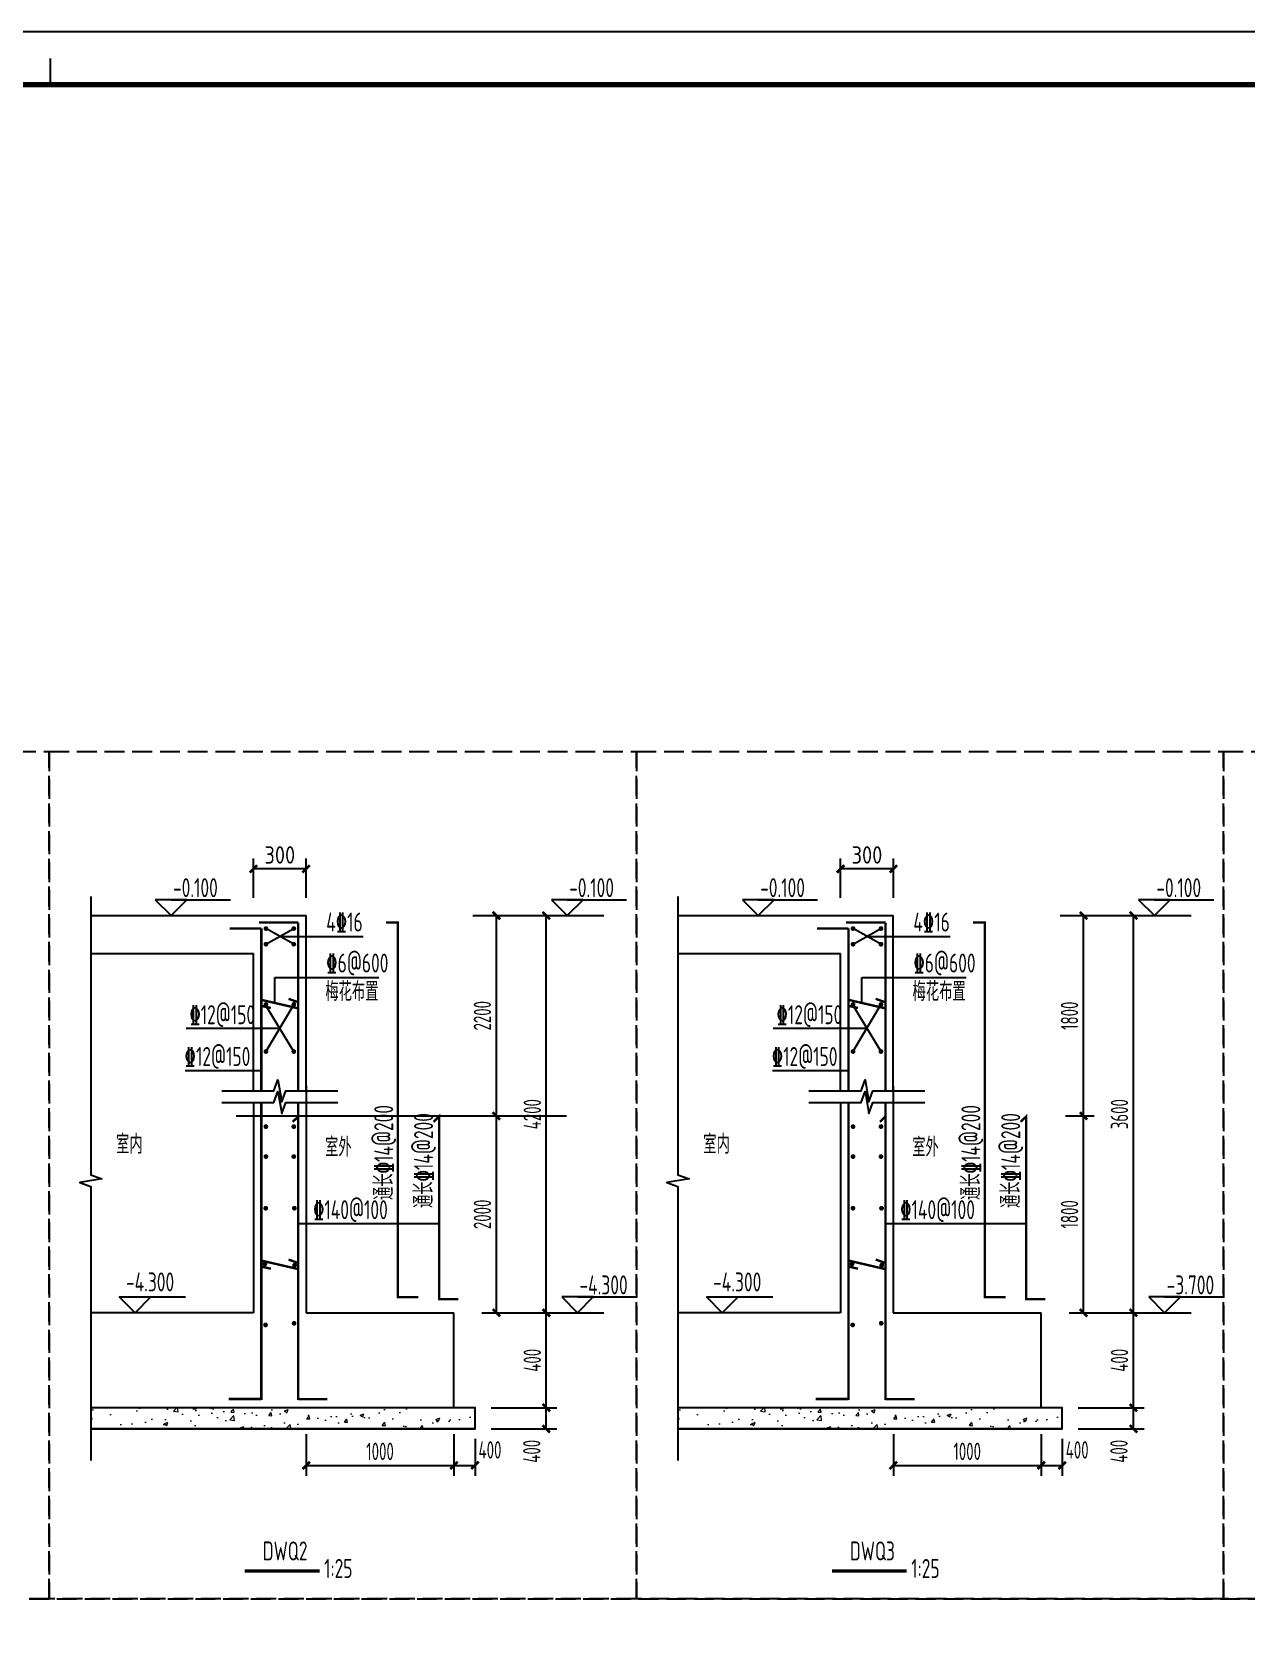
# Model space of a CAD drawing. Extents: x 899043 to 2598688, y -137197 to 211789.
# Drawn here: x 2420251 to 2443261, y 98624 to 128935 of the extents above; entities that cross this region are included whole.
import ezdxf
from ezdxf.enums import TextEntityAlignment as Align

# ---------------------------------------------------------------- set-up
doc = ezdxf.new("R2010")
doc.units = 0
doc.header["$LTSCALE"] = 1500
doc.header["$MEASUREMENT"] = 0
doc.linetypes.add('DASH', pattern=[0.35, 0.25, -0.1])
for name, color, linetype in [('00-tk', 151, 'Continuous'), ('DIM', 3, 'Continuous'), ('DIM_ELEV', 3, 'Continuous'), ('DIM_SYMB', 3, 'Continuous'), ('DOTE', 1, 'Continuous'), ('HATCH', 254, 'Continuous'), ('PUB_DIM', 3, 'Continuous'), ('TEXT', 7, 'Continuous'), ('WELD_TEXT', 7, 'Continuous'), ('支座钢筋', 1, 'Continuous'), ('池壁', 2, 'Continuous')]:
    doc.layers.add(name, color=color, linetype=linetype)
doc.layers.add('中心', color=3, linetype='Continuous', lineweight=20)
doc.styles.add('H330', font='Tssdeng.shx', dxfattribs={"width": 0.65, "height": 330, "bigfont": 'tssdchn.shx'})
doc.styles.get("Standard").update_dxf_attribs({"font": 'gbenor.shx', "bigfont": 'gbcbig.shx'})
doc.styles.add('TSSD_Dimension', font='Tssdeng.shx', dxfattribs={"width": 0.7, "bigfont": 'hztxt.shx'})
doc.dimstyles.new('H100', dxfattribs={"dimscale": 100, "dimtxt": 3.3, "dimasz": 0.01, "dimexe": 2, "dimexo": 1, "dimgap": 1, "dimtad": 1, "dimdec": 0, "dimrnd": 1, "dimzin": 0, "dimdsep": 46, "dimtxsty": 'H330', "dimblk1": 'YGDIM', "dimblk2": 'YGDIM', "dimsah": 1, "dimcen": -2, "dimdle": 1, "dimclrt": 7, "dimadec": 0, "dimazin": 0, "dimtfac": 1, "dimtdec": 0, "dimtix": 1, "dimtmove": 2, "dimatfit": 3, "dimldrblk": 'YGDIM', "dimfxl": 0, "dimtvp": 1, "dimtolj": 1, "dimtzin": 0, "dimlwe": 25, "dimarcsym": 0})
doc.dimstyles.new('H25', dxfattribs={"dimscale": 100, "dimtxt": 3.3, "dimasz": 0.01, "dimexe": 2, "dimexo": 1, "dimgap": 1, "dimtad": 1, "dimdec": 0, "dimlfac": 0.25, "dimrnd": 1, "dimzin": 0, "dimdsep": 46, "dimtxsty": 'Standard', "dimblk1": 'YGDIM', "dimblk2": 'YGDIM', "dimsah": 1, "dimcen": -2, "dimdle": 1, "dimclrt": 7, "dimadec": 0, "dimazin": 0, "dimtfac": 1, "dimtdec": 0, "dimtix": 1, "dimtmove": 2, "dimatfit": 3, "dimldrblk": 'YGDIM', "dimfxl": 0, "dimtvp": 1, "dimtolj": 1, "dimtzin": 0, "dimarcsym": 0})

# ---------------------------------------------------------------- blocks, each defined once
blk = doc.blocks.new('YGDIM')
at = {"color": 0, "linetype": 'ByBlock', "const_width": 50}
blk.add_lwpolyline([(-70, -70), (70, 70)], dxfattribs=at)
blk = doc.blocks.new('*D1884')
at = {"layer": 'Defpoints', "color": 0, "linetype": 'Continuous', "ltscale": 50}
for p in [(2428854, 102856), (2429999, 102856), (2428854, 102456)]:
    blk.add_point(p, dxfattribs=at)
at = {"layer": 'DIM', "color": 0, "linetype": 'Continuous', "lineweight": 25, "ltscale": 50}
for p, q in [((2428954, 102856), (2430199, 102856)), ((2428954, 102456), (2430199, 102456))]:
    blk.add_line(p, q, dxfattribs=at)
at = {"layer": 'DIM', "color": 0, "linetype": 'Continuous', "lineweight": -2, "ltscale": 50}
blk.add_line((2429999, 102457), (2429999, 102855), dxfattribs=at)
for p, rotation in [((2429999, 102856), 90), ((2429999, 102456), 270)]:
    blk.add_blockref('YGDIM', p, dxfattribs=dict(at, rotation=rotation))
at = {"layer": 'DIM', "color": 7, "linetype": 'Continuous', "ltscale": 50, "insert": (2429724, 102031), "char_height": 330, "attachment_point": 5, "rotation": 90, "style": 'H330'}
blk.add_mtext('\\A1;400', dxfattribs=at)
blk = doc.blocks.new('*D1885')
at = {"layer": 'Defpoints', "color": 0, "linetype": 'Continuous', "ltscale": 50}
for p in [(2428854, 104656), (2429999, 104656), (2428854, 102856)]:
    blk.add_point(p, dxfattribs=at)
at = {"layer": 'DIM', "color": 0, "linetype": 'Continuous', "lineweight": 25, "ltscale": 50}
for p, q in [((2428954, 104656), (2430199, 104656)), ((2428954, 102856), (2430199, 102856))]:
    blk.add_line(p, q, dxfattribs=at)
at = {"layer": 'DIM', "color": 0, "linetype": 'Continuous', "lineweight": -2, "ltscale": 50}
blk.add_line((2429999, 102857), (2429999, 104655), dxfattribs=at)
for p, rotation in [((2429999, 104656), 90), ((2429999, 102856), 270)]:
    blk.add_blockref('YGDIM', p, dxfattribs=dict(at, rotation=rotation))
at = {"layer": 'DIM', "color": 7, "linetype": 'Continuous', "ltscale": 50, "insert": (2429734, 103756), "char_height": 330, "attachment_point": 5, "rotation": 90, "style": 'H330'}
blk.add_mtext('\\A1;400', dxfattribs=at)
blk = doc.blocks.new('*D1886')
at = {"layer": 'Defpoints', "color": 0, "ltscale": 1000}
for p in [(2424448, 113070), (2424448, 112422), (2425448, 112422)]:
    blk.add_point(p, dxfattribs=at)
at = {"layer": 'DIM', "color": 0, "lineweight": -2, "ltscale": 1000}
for p, q in [((2424448, 112522), (2424448, 113270)), ((2425447, 113070), (2424449, 113070)), ((2425448, 112522), (2425448, 113270))]:
    blk.add_line(p, q, dxfattribs=at)
at = {"layer": 'DIM', "color": 0, "lineweight": -2, "ltscale": 1000, "rotation": 180}
blk.add_blockref('YGDIM', (2424448, 113070), dxfattribs=at)
at = {"layer": 'DIM', "color": 0, "lineweight": -2, "ltscale": 1000}
blk.add_blockref('YGDIM', (2425448, 113070), dxfattribs=at)
at = {"layer": 'DIM', "color": 7, "ltscale": 1000, "insert": (2424948, 113335), "char_height": 330, "attachment_point": 5}
blk.add_mtext('\\A1;300', dxfattribs=at)
blk = doc.blocks.new('*D1887')
at = {"layer": 'Defpoints', "color": 0, "linetype": 'Continuous', "ltscale": 50}
for p in [(2425448, 102456), (2428249, 102456), (2428249, 101764)]:
    blk.add_point(p, dxfattribs=at)
at = {"layer": 'DIM', "color": 0, "linetype": 'Continuous', "lineweight": 25, "ltscale": 50}
for p, q in [((2425448, 102356), (2425448, 101564)), ((2428249, 102356), (2428249, 101564))]:
    blk.add_line(p, q, dxfattribs=at)
at = {"layer": 'DIM', "color": 0, "linetype": 'Continuous', "lineweight": -2, "ltscale": 50}
blk.add_line((2425449, 101764), (2428248, 101764), dxfattribs=at)
at = {"layer": 'DIM', "color": 0, "linetype": 'Continuous', "lineweight": -2, "ltscale": 50, "rotation": 180}
blk.add_blockref('YGDIM', (2425448, 101764), dxfattribs=at)
at = {"layer": 'DIM', "color": 0, "linetype": 'Continuous', "lineweight": -2, "ltscale": 50}
blk.add_blockref('YGDIM', (2428249, 101764), dxfattribs=at)
at = {"layer": 'DIM', "color": 7, "linetype": 'Continuous', "ltscale": 50, "insert": (2426848, 102029), "char_height": 330, "attachment_point": 5, "style": 'H330'}
blk.add_mtext('\\A1;1000', dxfattribs=at)
blk = doc.blocks.new('*D1888')
at = {"layer": 'Defpoints', "color": 0, "linetype": 'Continuous', "ltscale": 50}
for p in [(2428854, 112186), (2429999, 112186), (2428854, 104656)]:
    blk.add_point(p, dxfattribs=at)
at = {"layer": 'DIM', "color": 0, "linetype": 'Continuous', "lineweight": 25, "ltscale": 50}
for p, q in [((2428954, 112186), (2430199, 112186)), ((2428954, 104656), (2430199, 104656))]:
    blk.add_line(p, q, dxfattribs=at)
at = {"layer": 'DIM', "color": 0, "linetype": 'Continuous', "lineweight": -2, "ltscale": 50}
blk.add_line((2429999, 104657), (2429999, 112185), dxfattribs=at)
for p, rotation in [((2429999, 112186), 90), ((2429999, 104656), 270)]:
    blk.add_blockref('YGDIM', p, dxfattribs=dict(at, rotation=rotation))
at = {"layer": 'DIM', "color": 7, "linetype": 'Continuous', "ltscale": 50, "insert": (2429734, 108421), "char_height": 330, "attachment_point": 5, "rotation": 90, "style": 'H330'}
blk.add_mtext('\\A1;4200', dxfattribs=at)
blk = doc.blocks.new('*D1889')
at = {"layer": 'Defpoints', "color": 0, "linetype": 'Continuous', "ltscale": 50}
for p in [(2428249, 102356), (2428649, 102366), (2428649, 101764)]:
    blk.add_point(p, dxfattribs=at)
at = {"layer": 'DIM', "color": 0, "linetype": 'Continuous', "lineweight": 25, "ltscale": 50}
for p, q in [((2428249, 102256), (2428249, 101564)), ((2428649, 102266), (2428649, 101564))]:
    blk.add_line(p, q, dxfattribs=at)
at = {"layer": 'DIM', "color": 0, "linetype": 'Continuous', "lineweight": -2, "ltscale": 50}
blk.add_line((2428250, 101764), (2428648, 101764), dxfattribs=at)
at = {"layer": 'DIM', "color": 0, "linetype": 'Continuous', "lineweight": -2, "ltscale": 50, "rotation": 180}
blk.add_blockref('YGDIM', (2428249, 101764), dxfattribs=at)
at = {"layer": 'DIM', "color": 0, "linetype": 'Continuous', "lineweight": -2, "ltscale": 50}
blk.add_blockref('YGDIM', (2428649, 101764), dxfattribs=at)
at = {"layer": 'DIM', "color": 7, "linetype": 'Continuous', "ltscale": 50, "insert": (2428932, 102057), "char_height": 330, "attachment_point": 5, "style": 'H330'}
blk.add_mtext('\\A1;400', dxfattribs=at)
blk = doc.blocks.new('*D1890')
at = {"layer": 'Defpoints', "color": 0, "linetype": 'Continuous', "ltscale": 50}
for p in [(2428611, 108388), (2429053, 108388), (2428678, 104656)]:
    blk.add_point(p, dxfattribs=at)
at = {"layer": 'DIM', "color": 0, "linetype": 'Continuous', "lineweight": 25, "ltscale": 50}
for p, q in [((2428711, 108388), (2429253, 108388)), ((2428778, 104656), (2429253, 104656))]:
    blk.add_line(p, q, dxfattribs=at)
at = {"layer": 'DIM', "color": 0, "linetype": 'Continuous', "lineweight": -2, "ltscale": 50}
blk.add_line((2429053, 104657), (2429053, 108387), dxfattribs=at)
for p, rotation in [((2429053, 108388), 90), ((2429053, 104656), 270)]:
    blk.add_blockref('YGDIM', p, dxfattribs=dict(at, rotation=rotation))
at = {"layer": 'DIM', "color": 7, "linetype": 'Continuous', "ltscale": 50, "insert": (2428788, 106522), "char_height": 330, "attachment_point": 5, "rotation": 90, "style": 'H330'}
blk.add_mtext('\\A1;2000', dxfattribs=at)
blk = doc.blocks.new('*D1891')
at = {"layer": 'Defpoints', "color": 0, "linetype": 'Continuous', "ltscale": 50}
for p in [(2428508, 112186), (2429053, 112186), (2428611, 108388)]:
    blk.add_point(p, dxfattribs=at)
at = {"layer": 'DIM', "color": 0, "linetype": 'Continuous', "lineweight": 25, "ltscale": 50}
for p, q in [((2428608, 112186), (2429253, 112186)), ((2428711, 108388), (2429253, 108388))]:
    blk.add_line(p, q, dxfattribs=at)
at = {"layer": 'DIM', "color": 0, "linetype": 'Continuous', "lineweight": -2, "ltscale": 50}
blk.add_line((2429053, 108389), (2429053, 112185), dxfattribs=at)
for p, rotation in [((2429053, 112186), 90), ((2429053, 108388), 270)]:
    blk.add_blockref('YGDIM', p, dxfattribs=dict(at, rotation=rotation))
at = {"layer": 'DIM', "color": 7, "linetype": 'Continuous', "ltscale": 50, "insert": (2428788, 110287), "char_height": 330, "attachment_point": 5, "rotation": 90, "style": 'H330'}
blk.add_mtext('\\A1;2200', dxfattribs=at)
blk = doc.blocks.new('*D1892')
at = {"layer": 'Defpoints', "color": 0, "linetype": 'Continuous', "ltscale": 50}
for p in [(2439983, 102856), (2441128, 102856), (2439983, 102456)]:
    blk.add_point(p, dxfattribs=at)
at = {"layer": 'DIM', "color": 0, "linetype": 'Continuous', "lineweight": 25, "ltscale": 50}
for p, q in [((2440083, 102856), (2441328, 102856)), ((2440083, 102456), (2441328, 102456))]:
    blk.add_line(p, q, dxfattribs=at)
at = {"layer": 'DIM', "color": 0, "linetype": 'Continuous', "lineweight": -2, "ltscale": 50}
blk.add_line((2441128, 102457), (2441128, 102855), dxfattribs=at)
for p, rotation in [((2441128, 102856), 90), ((2441128, 102456), 270)]:
    blk.add_blockref('YGDIM', p, dxfattribs=dict(at, rotation=rotation))
at = {"layer": 'DIM', "color": 7, "linetype": 'Continuous', "ltscale": 50, "insert": (2440853, 102031), "char_height": 330, "attachment_point": 5, "rotation": 90, "style": 'H330'}
blk.add_mtext('\\A1;400', dxfattribs=at)
blk = doc.blocks.new('*D1893')
at = {"layer": 'Defpoints', "color": 0, "linetype": 'Continuous', "ltscale": 50}
for p in [(2439983, 104656), (2441128, 104656), (2439983, 102856)]:
    blk.add_point(p, dxfattribs=at)
at = {"layer": 'DIM', "color": 0, "linetype": 'Continuous', "lineweight": 25, "ltscale": 50}
for p, q in [((2440083, 104656), (2441328, 104656)), ((2440083, 102856), (2441328, 102856))]:
    blk.add_line(p, q, dxfattribs=at)
at = {"layer": 'DIM', "color": 0, "linetype": 'Continuous', "lineweight": -2, "ltscale": 50}
blk.add_line((2441128, 102857), (2441128, 104655), dxfattribs=at)
for p, rotation in [((2441128, 104656), 90), ((2441128, 102856), 270)]:
    blk.add_blockref('YGDIM', p, dxfattribs=dict(at, rotation=rotation))
at = {"layer": 'DIM', "color": 7, "linetype": 'Continuous', "ltscale": 50, "insert": (2440863, 103756), "char_height": 330, "attachment_point": 5, "rotation": 90, "style": 'H330'}
blk.add_mtext('\\A1;400', dxfattribs=at)
blk = doc.blocks.new('*D1894')
at = {"layer": 'Defpoints', "color": 0, "ltscale": 1000}
for p in [(2435577, 113070), (2435577, 112422), (2436577, 112422)]:
    blk.add_point(p, dxfattribs=at)
at = {"layer": 'DIM', "color": 0, "lineweight": -2, "ltscale": 1000}
for p, q in [((2435577, 112522), (2435577, 113270)), ((2436576, 113070), (2435578, 113070)), ((2436577, 112522), (2436577, 113270))]:
    blk.add_line(p, q, dxfattribs=at)
at = {"layer": 'DIM', "color": 0, "lineweight": -2, "ltscale": 1000, "rotation": 180}
blk.add_blockref('YGDIM', (2435577, 113070), dxfattribs=at)
at = {"layer": 'DIM', "color": 0, "lineweight": -2, "ltscale": 1000}
blk.add_blockref('YGDIM', (2436577, 113070), dxfattribs=at)
at = {"layer": 'DIM', "color": 7, "ltscale": 1000, "insert": (2436077, 113335), "char_height": 330, "attachment_point": 5}
blk.add_mtext('\\A1;300', dxfattribs=at)
blk = doc.blocks.new('*D1895')
at = {"layer": 'Defpoints', "color": 0, "linetype": 'Continuous', "ltscale": 50}
for p in [(2436577, 102456), (2439378, 102456), (2439378, 101764)]:
    blk.add_point(p, dxfattribs=at)
at = {"layer": 'DIM', "color": 0, "linetype": 'Continuous', "lineweight": 25, "ltscale": 50}
for p, q in [((2436577, 102356), (2436577, 101564)), ((2439378, 102356), (2439378, 101564))]:
    blk.add_line(p, q, dxfattribs=at)
at = {"layer": 'DIM', "color": 0, "linetype": 'Continuous', "lineweight": -2, "ltscale": 50}
blk.add_line((2436578, 101764), (2439377, 101764), dxfattribs=at)
at = {"layer": 'DIM', "color": 0, "linetype": 'Continuous', "lineweight": -2, "ltscale": 50, "rotation": 180}
blk.add_blockref('YGDIM', (2436577, 101764), dxfattribs=at)
at = {"layer": 'DIM', "color": 0, "linetype": 'Continuous', "lineweight": -2, "ltscale": 50}
blk.add_blockref('YGDIM', (2439378, 101764), dxfattribs=at)
at = {"layer": 'DIM', "color": 7, "linetype": 'Continuous', "ltscale": 50, "insert": (2437977, 102029), "char_height": 330, "attachment_point": 5, "style": 'H330'}
blk.add_mtext('\\A1;1000', dxfattribs=at)
blk = doc.blocks.new('*D1896')
at = {"layer": 'Defpoints', "color": 0, "linetype": 'Continuous', "ltscale": 50}
for p in [(2439983, 112186), (2441128, 112186), (2439983, 104656)]:
    blk.add_point(p, dxfattribs=at)
at = {"layer": 'DIM', "color": 0, "linetype": 'Continuous', "lineweight": 25, "ltscale": 50}
for p, q in [((2440083, 112186), (2441328, 112186)), ((2440083, 104656), (2441328, 104656))]:
    blk.add_line(p, q, dxfattribs=at)
at = {"layer": 'DIM', "color": 0, "linetype": 'Continuous', "lineweight": -2, "ltscale": 50}
blk.add_line((2441128, 104657), (2441128, 112185), dxfattribs=at)
for p, rotation in [((2441128, 112186), 90), ((2441128, 104656), 270)]:
    blk.add_blockref('YGDIM', p, dxfattribs=dict(at, rotation=rotation))
at = {"layer": 'DIM', "color": 7, "linetype": 'Continuous', "ltscale": 50, "insert": (2440863, 108421), "char_height": 330, "attachment_point": 5, "rotation": 90, "style": 'H330'}
blk.add_mtext('\\A1;3600', dxfattribs=at)
blk = doc.blocks.new('*D1897')
at = {"layer": 'Defpoints', "color": 0, "linetype": 'Continuous', "ltscale": 50}
for p in [(2439378, 102356), (2439778, 102366), (2439778, 101764)]:
    blk.add_point(p, dxfattribs=at)
at = {"layer": 'DIM', "color": 0, "linetype": 'Continuous', "lineweight": 25, "ltscale": 50}
for p, q in [((2439378, 102256), (2439378, 101564)), ((2439778, 102266), (2439778, 101564))]:
    blk.add_line(p, q, dxfattribs=at)
at = {"layer": 'DIM', "color": 0, "linetype": 'Continuous', "lineweight": -2, "ltscale": 50}
blk.add_line((2439379, 101764), (2439777, 101764), dxfattribs=at)
at = {"layer": 'DIM', "color": 0, "linetype": 'Continuous', "lineweight": -2, "ltscale": 50, "rotation": 180}
blk.add_blockref('YGDIM', (2439378, 101764), dxfattribs=at)
at = {"layer": 'DIM', "color": 0, "linetype": 'Continuous', "lineweight": -2, "ltscale": 50}
blk.add_blockref('YGDIM', (2439778, 101764), dxfattribs=at)
at = {"layer": 'DIM', "color": 7, "linetype": 'Continuous', "ltscale": 50, "insert": (2440061, 102057), "char_height": 330, "attachment_point": 5, "style": 'H330'}
blk.add_mtext('\\A1;400', dxfattribs=at)
blk = doc.blocks.new('*D1898')
at = {"layer": 'Defpoints', "color": 0, "linetype": 'Continuous', "ltscale": 50}
for p in [(2439740, 108388), (2440181, 108388), (2439807, 104656)]:
    blk.add_point(p, dxfattribs=at)
at = {"layer": 'DIM', "color": 0, "linetype": 'Continuous', "lineweight": 25, "ltscale": 50}
for p, q in [((2439840, 108388), (2440381, 108388)), ((2439907, 104656), (2440381, 104656))]:
    blk.add_line(p, q, dxfattribs=at)
at = {"layer": 'DIM', "color": 0, "linetype": 'Continuous', "lineweight": -2, "ltscale": 50}
blk.add_line((2440181, 104657), (2440181, 108387), dxfattribs=at)
for p, rotation in [((2440181, 108388), 90), ((2440181, 104656), 270)]:
    blk.add_blockref('YGDIM', p, dxfattribs=dict(at, rotation=rotation))
at = {"layer": 'DIM', "color": 7, "linetype": 'Continuous', "ltscale": 50, "insert": (2439916, 106522), "char_height": 330, "attachment_point": 5, "rotation": 90, "style": 'H330'}
blk.add_mtext('\\A1;1800', dxfattribs=at)
blk = doc.blocks.new('*D1899')
at = {"layer": 'Defpoints', "color": 0, "linetype": 'Continuous', "ltscale": 50}
for p in [(2439636, 112186), (2440181, 112186), (2439740, 108388)]:
    blk.add_point(p, dxfattribs=at)
at = {"layer": 'DIM', "color": 0, "linetype": 'Continuous', "lineweight": 25, "ltscale": 50}
for p, q in [((2439736, 112186), (2440381, 112186)), ((2439840, 108388), (2440381, 108388))]:
    blk.add_line(p, q, dxfattribs=at)
at = {"layer": 'DIM', "color": 0, "linetype": 'Continuous', "lineweight": -2, "ltscale": 50}
blk.add_line((2440181, 108389), (2440181, 112185), dxfattribs=at)
for p, rotation in [((2440181, 112186), 90), ((2440181, 108388), 270)]:
    blk.add_blockref('YGDIM', p, dxfattribs=dict(at, rotation=rotation))
at = {"layer": 'DIM', "color": 7, "linetype": 'Continuous', "ltscale": 50, "insert": (2439916, 110287), "char_height": 330, "attachment_point": 5, "rotation": 90, "style": 'H330'}
blk.add_mtext('\\A1;1800', dxfattribs=at)
blk = doc.blocks.new('A$C67844AE1')
at = {"layer": '00-tk'}
for p, q in [((126150, 89100), (0, 89100)), ((124650, 87600), (3750, 87600))]:
    blk.add_line(p, q, dxfattribs=at)
at = {"layer": '00-tk', "const_width": 52.5}
blk.add_lwpolyline([(64200, 87600), (64200, 88350)], dxfattribs=at)
at = {"layer": '00-tk', "const_width": 150}
blk.add_lwpolyline([(3750, 87600), (124650, 87600), (124650, 1500), (3750, 1500)], close=True, dxfattribs=at)

msp = doc.modelspace()

# ---------------------------------------------------------------- hatches: boundary and pattern name
at = {"layer": '中心'}
h = msp.add_hatch(dxfattribs=at)
h.set_pattern_fill('AR-CONC', color=8, scale=100, style=0)
h.set_pattern_definition([(50, (1501339.96, -335279.97), (717.26018, -62.75213), [75, -825]), (355, (1501339.96, -335280), (-138.75133, 752.19213), [60, -660]), (100.4514, (1501399.7, -335285.2), (578.5094, 689.43954), [63.7402, -701.1421]), (46.1842, (1501340, -335080), (1067.24105, -165.519), [112.5, -1237.5]), (96.6356, (1501428.9, -335093.8), (934.6627, 974.1179), [95.6103, -1051.713]), (351.1842, (1501340, -335080), (934.662, 974.1186), [90, -990]), (21, (1501439.96, -335129.97), (596.90705, -402.6189), [75, -825]), (326, (1501439.96, -335130), (243.31533, 725.15005), [60, -660]), (71.4514, (1501489.7, -335163.5), (840.22263, 322.5305), [63.7402, -701.1421]), (37.5, (1501339.96, -335279.97), (12.159855, 332.893854), [0, -652, 0, -670, 0, -662.5]), (7.5, (1501339.96, -335279.97), (263.06954, 394.41171), [0, -382, 0, -637, 0, -252.5]), (327.5, (1501116.96, -335279.97), (533.822436, -22.55487), [0, -250, 0, -780, 0, -1035]), (317.5, (1501016.96, -335279.97), (583.18617, 100.10498), [0, -325, 0, -518, 0, -735])])
h.paths.add_polyline_path([(2428649, 102455.9), (2428648.9, 102855.9), (2421365.1, 102855.9), (2421365.1, 102455.9)])
h = msp.add_hatch(dxfattribs=at)
h.set_pattern_fill('AR-CONC', color=8, scale=100, style=0)
h.set_pattern_definition([(50, (1512468.74, -335279.97), (717.26018, -62.75213), [75, -825]), (355, (1512468.74, -335280), (-138.75133, 752.19213), [60, -660]), (100.4514, (1512528.5, -335285.2), (578.5094, 689.43954), [63.7402, -701.1421]), (46.1842, (1512468.7, -335080), (1067.24105, -165.519), [112.5, -1237.5]), (96.6356, (1512557.7, -335093.8), (934.6627, 974.1179), [95.6103, -1051.713]), (351.1842, (1512468.7, -335080), (934.662, 974.1186), [90, -990]), (21, (1512568.74, -335129.97), (596.90705, -402.6189), [75, -825]), (326, (1512568.74, -335130), (243.31533, 725.15005), [60, -660]), (71.4514, (1512618.5, -335163.5), (840.22263, 322.5305), [63.7402, -701.1421]), (37.5, (1512468.74, -335279.97), (12.159855, 332.893854), [0, -652, 0, -670, 0, -662.5]), (7.5, (1512468.74, -335279.97), (263.06954, 394.41171), [0, -382, 0, -637, 0, -252.5]), (327.5, (1512245.74, -335279.97), (533.822436, -22.55487), [0, -250, 0, -780, 0, -1035]), (317.5, (1512145.74, -335279.97), (583.18617, 100.10498), [0, -325, 0, -518, 0, -735])])
h.paths.add_polyline_path([(2439777.8, 102455.9), (2439777.7, 102855.9), (2432493.9, 102855.9), (2432493.9, 102455.9)])

# ---------------------------------------------------------------- linework, layer by layer
at = {"layer": 'DIM_ELEV'}
for p, q in [((2422206.1, 104655.9), (2421906.1, 104955.9)), ((2421906.1, 104955.9), (2423161.9, 104955.9)), ((2422206.1, 104655.9), (2422506.1, 104955.9)), ((2433334.9, 104655.9), (2433034.9, 104955.9)), ((2433034.9, 104955.9), (2434290.7, 104955.9)), ((2433334.9, 104655.9), (2433634.9, 104955.9))]:
    msp.add_line(p, q, dxfattribs=at)
at = {"layer": 'DIM_SYMB', "color": 3}
for points in [[(2421365.1, 112546.7), (2421365.1, 107273.9), (2421575.1, 107197.5), (2421155.1, 107123.4), (2421365.1, 107048.9), (2421365.1, 101855.9)], [(2432493.9, 112546.7), (2432493.9, 107273.9), (2432703.9, 107197.5), (2432283.9, 107123.4), (2432493.9, 107048.9), (2432493.9, 101855.9)], [(2423847.9, 108864), (2424835.4, 108864), (2424911.9, 109074), (2424985.9, 108654), (2425060.4, 108864), (2426047.9, 108864)], [(2423847.9, 108640.8), (2424835.4, 108640.8), (2424911.9, 108850.8), (2424985.9, 108430.8), (2425060.4, 108640.8), (2426047.9, 108640.8)], [(2434976.7, 108864), (2435964.2, 108864), (2436040.6, 109074), (2436114.7, 108654), (2436189.2, 108864), (2437176.7, 108864)], [(2434976.7, 108640.8), (2435964.2, 108640.8), (2436040.6, 108850.8), (2436114.7, 108430.8), (2436189.2, 108640.8), (2437176.7, 108640.8)]]:
    msp.add_lwpolyline(points, dxfattribs=at)
at = {"layer": 'DOTE'}
msp.add_line((2424120.4, 108387.6), (2430379.1, 108387.6), dxfattribs=at)
at = {"layer": 'HATCH', "color": 8, "linetype": 'DASH'}
msp.add_line((2380299.5, 99235.3), (2454899.5, 99235.3), dxfattribs=at)
for points in [[(2409448.7, 115296.8), (2420577.5, 115296.8), (2420577.5, 99235.3), (2409448.7, 99235.3)], [(2420577.5, 115296.8), (2431706.2, 115296.8), (2431706.2, 99235.3), (2420577.5, 99235.3)], [(2431706.2, 115296.8), (2442835, 115296.8), (2442835, 99235.3), (2431706.2, 99235.3)], [(2442835, 115296.8), (2453963.8, 115296.8), (2453963.8, 99235.3), (2442835, 99235.3)]]:
    msp.add_lwpolyline(points, close=True, dxfattribs=at)
at = {"layer": 'PUB_DIM'}
for p, q in [((2423186.2, 112485.8), (2422586.2, 112485.8)), ((2422586.2, 112485.8), (2422886.2, 112185.8)), ((2422886.2, 112185.8), (2423186.2, 112485.8)), ((2422886.2, 112485.8), (2424012, 112485.8)), ((2430695.2, 112485.8), (2430095.2, 112485.8)), ((2430095.2, 112485.8), (2430395.2, 112185.8)), ((2430395.2, 112185.8), (2430695.2, 112485.8)), ((2430395.2, 112485.8), (2431521, 112485.8)), ((2434315, 112485.8), (2433715, 112485.8)), ((2433715, 112485.8), (2434015, 112185.8)), ((2434015, 112185.8), (2434315, 112485.8)), ((2434015, 112485.8), (2435140.8, 112485.8)), ((2441824, 112485.8), (2441224, 112485.8)), ((2441224, 112485.8), (2441524, 112185.8)), ((2441524, 112185.8), (2441824, 112485.8)), ((2441524, 112485.8), (2442649.8, 112485.8)), ((2430199, 112185.8), (2431092.3, 112185.8)), ((2441327.7, 112185.8), (2442221.1, 112185.8)), ((2430890.4, 104955.9), (2430290.4, 104955.9)), ((2430290.4, 104955.9), (2430590.4, 104655.9)), ((2430590.4, 104655.9), (2430890.4, 104955.9)), ((2430590.4, 104955.9), (2431716.2, 104955.9)), ((2442019.2, 104955.9), (2441419.2, 104955.9)), ((2441419.2, 104955.9), (2441719.2, 104655.9)), ((2441719.2, 104655.9), (2442019.2, 104955.9)), ((2441719.2, 104955.9), (2442844.9, 104955.9)), ((2430199, 104655.9), (2431092.3, 104655.9)), ((2441327.7, 104655.9), (2442221.1, 104655.9))]:
    msp.add_line(p, q, dxfattribs=at)
at = {"layer": 'PUB_DIM', "color": 3}
for p, q in [((2424678.6, 110490.4), (2425215.9, 109600.2)), ((2425213.5, 110500.1), (2424682.1, 109610.6)), ((2435807.4, 110490.4), (2436344.6, 109600.2)), ((2436342.3, 110500.1), (2435810.9, 109610.6))]:
    msp.add_line(p, q, dxfattribs=at)
at = {"layer": 'TEXT'}
for p, q in [((2425213.5, 111643.1), (2424684.7, 111940)), ((2424684.7, 111643.1), (2425213.5, 111940)), ((2436342.3, 111643.1), (2435813.5, 111940)), ((2435813.5, 111643.1), (2436342.3, 111940)), ((2424949.1, 111791.5), (2426528.1, 111791.5)), ((2436077.9, 111791.5), (2437656.9, 111791.5)), ((2424852.2, 110529.7), (2424852.2, 111010.2)), ((2424852.2, 111010.2), (2426827.3, 111010.2)), ((2435981, 110529.7), (2435981, 111010.2)), ((2435981, 111010.2), (2437956.1, 111010.2)), ((2424947.2, 110045.3), (2423170.1, 110045.3)), ((2436076, 110045.3), (2434298.9, 110045.3)), ((2424597.9, 109241), (2423154.7, 109241)), ((2435726.7, 109241), (2434283.5, 109241)), ((2425297.9, 106350.2), (2427966.6, 106350.2)), ((2436426.7, 106350.2), (2439095.3, 106350.2))]:
    msp.add_line(p, q, dxfattribs=at)
at = {"layer": 'TEXT', "const_width": 60}
for points in [[(2424282.6, 99761.5), (2425701.1, 99761.5)], [(2435411.4, 99761.5), (2436829.9, 99761.5)]]:
    msp.add_lwpolyline(points, dxfattribs=at)
at = {"layer": '支座钢筋', "ltscale": 3}
for p, q in [((2425297.9, 112052.7), (2424557.1, 112052.7)), ((2436426.7, 112052.7), (2435685.9, 112052.7))]:
    msp.add_line(p, q, dxfattribs=at)
at = {"layer": '支座钢筋', "ltscale": 3, "const_width": 45}
for points in [[(2423998.6, 111940.9), (2424597.9, 111940.9)], [(2425297.9, 112052.7), (2424557.1, 112052.7)], [(2424597.9, 108864), (2424597.9, 111940.9)], [(2425297.9, 108864), (2425297.9, 112052.7)], [(2426960.5, 112051.9), (2427183.8, 112051.9), (2427183.8, 104952.3), (2427574.4, 104952.3)], [(2435127.3, 111940.9), (2435726.7, 111940.9)], [(2436426.7, 112052.7), (2435685.9, 112052.7)], [(2435726.7, 108864), (2435726.7, 111940.9)], [(2436426.7, 108864), (2436426.7, 112052.7)], [(2438089.3, 112051.9), (2438312.6, 112051.9), (2438312.6, 104952.3), (2438703.2, 104952.3)], [(2425282.7, 110430), (2424597.9, 110588.5)], [(2424597.9, 110474.7), (2424778.4, 110434)], [(2425113.8, 110607.6), (2425296.6, 110543)], [(2436411.5, 110430), (2435726.7, 110588.5)], [(2435726.7, 110474.7), (2435907.2, 110434)], [(2436242.6, 110607.6), (2436425.4, 110543)], [(2424597.9, 108640.8), (2424597.9, 103005.9)], [(2425297.9, 108640.8), (2425297.9, 103005.9)], [(2435726.7, 108640.8), (2435726.7, 103005.9)], [(2436426.7, 108640.8), (2436426.7, 103005.9)], [(2425192.8, 108275.5), (2425297.9, 108377.1), (2425297.9, 107825.4)], [(2427861.4, 108275.5), (2427966.6, 108377.1), (2427966.6, 104916.9), (2428331.7, 104916.9)], [(2436321.6, 108275.5), (2436426.7, 108377.1), (2436426.7, 107825.4)], [(2438990.2, 108275.5), (2439095.3, 108377.1), (2439095.3, 104916.9), (2439460.4, 104916.9)], [(2425282.7, 105487.4), (2424597.9, 105645.9)], [(2424597.9, 105532.1), (2424778.4, 105491.4)], [(2425113.8, 105665), (2425296.6, 105600.4)], [(2436411.5, 105487.4), (2435726.7, 105645.9)], [(2435726.7, 105532.1), (2435907.2, 105491.4)], [(2436242.6, 105665), (2436425.4, 105600.4)], [(2424597.9, 103022), (2423977.5, 103022)], [(2425297.9, 103019.6), (2425850.7, 103019.6)], [(2435726.7, 103022), (2435106.3, 103022)], [(2436426.7, 103019.6), (2436979.4, 103019.6)]]:
    msp.add_lwpolyline(points, dxfattribs=at)
for points in [[(2424707.2, 111940, -1), (2424662.2, 111940, -1)], [(2425236, 111940, -1), (2425191, 111940, -1)], [(2435836, 111940, -1), (2435791, 111940, -1)], [(2436364.8, 111940, -1), (2436319.8, 111940, -1)], [(2424707.2, 111643.1, -1), (2424662.2, 111643.1, -1)], [(2425236, 111643.1, -1), (2425191, 111643.1, -1)], [(2435836, 111643.1, -1), (2435791, 111643.1, -1)], [(2436364.8, 111643.1, -1), (2436319.8, 111643.1, -1)], [(2424707.2, 110500.1, -1), (2424662.2, 110500.1, -1)], [(2425236, 110500.1, -1), (2425191, 110500.1, -1)], [(2435836, 110500.1, -1), (2435791, 110500.1, -1)], [(2436364.8, 110500.1, -1), (2436319.8, 110500.1, -1)], [(2424707.2, 109609, -1), (2424662.2, 109609, -1)], [(2425236, 109609, -1), (2425191, 109609, -1)], [(2435836, 109609, -1), (2435791, 109609, -1)], [(2436364.8, 109609, -1), (2436319.8, 109609, -1)], [(2424707.2, 108185.4, -1), (2424662.2, 108185.4, -1)], [(2425236, 108185.4, -1), (2425191, 108185.4, -1)], [(2435836, 108185.4, -1), (2435791, 108185.4, -1)], [(2436364.8, 108185.4, -1), (2436319.8, 108185.4, -1)], [(2424707.2, 107617.9, -1), (2424662.2, 107617.9, -1)], [(2425236, 107617.9, -1), (2425191, 107617.9, -1)], [(2435836, 107617.9, -1), (2435791, 107617.9, -1)], [(2436364.8, 107617.9, -1), (2436319.8, 107617.9, -1)], [(2424704.6, 106638.6, -1), (2424659.6, 106638.6, -1)], [(2425246.2, 106638.6, -1), (2425201.2, 106638.6, -1)], [(2435833.4, 106638.6, -1), (2435788.4, 106638.6, -1)], [(2436375, 106638.6, -1), (2436330, 106638.6, -1)], [(2424688.6, 105582.6, -1), (2424643.6, 105582.6, -1)], [(2425206.2, 105557.9, 1), (2425251.2, 105557.9, 1)], [(2435817.4, 105582.6, -1), (2435772.4, 105582.6, -1)], [(2436335, 105557.9, 1), (2436380, 105557.9, 1)], [(2424654.9, 104426.1, 1), (2424699.9, 104426.1, 1)], [(2425195.9, 104457.2, 1), (2425240.9, 104457.2, 1)], [(2435783.7, 104426.1, 1), (2435828.7, 104426.1, 1)], [(2436324.7, 104457.2, 1), (2436369.7, 104457.2, 1)]]:
    msp.add_lwpolyline(points, format="xyb", close=True, dxfattribs=at)
at = {"layer": '池壁'}
for p, q in [((2421365.1, 112185.8), (2425447.9, 112185.8)), ((2425447.9, 108864), (2425447.9, 112185.8)), ((2432493.9, 112185.8), (2436576.7, 112185.8)), ((2436576.7, 108864), (2436576.7, 112185.8)), ((2421365.1, 111465.8), (2424447.9, 111465.8)), ((2424447.9, 108864), (2424447.9, 111465.8)), ((2432493.9, 111465.8), (2435576.7, 111465.8)), ((2435576.7, 108864), (2435576.7, 111465.8)), ((2425447.9, 108957.3), (2425447.9, 105987.4)), ((2436576.7, 108957.3), (2436576.7, 105987.4)), ((2424447.9, 108640.8), (2424447.9, 104655.9)), ((2435576.7, 108640.8), (2435576.7, 104655.9)), ((2425447.9, 108324.4), (2425447.9, 104655.9)), ((2436576.7, 108324.4), (2436576.7, 104655.9)), ((2424447.9, 104655.9), (2421365.1, 104655.9)), ((2425447.9, 104655.9), (2428249, 104655.9)), ((2428249, 102855.9), (2428249, 104655.9)), ((2435576.7, 104655.9), (2432493.9, 104655.9)), ((2436576.7, 104655.9), (2439377.8, 104655.9)), ((2439377.8, 102855.9), (2439377.8, 104655.9)), ((2428649, 102855.9), (2421365.1, 102855.9)), ((2428649, 102455.9), (2428649, 102855.9)), ((2439777.8, 102855.9), (2432493.9, 102855.9)), ((2439777.8, 102455.9), (2439777.8, 102855.9)), ((2428649, 102455.9), (2421365.1, 102455.9)), ((2439777.8, 102455.9), (2432493.9, 102455.9))]:
    msp.add_line(p, q, dxfattribs=at)
for points in [[(2421365.1, 102455.9), (2428649, 102455.9), (2428648.9, 102855.9), (2421365.1, 102855.9)], [(2432493.9, 102455.9), (2439777.8, 102455.9), (2439777.7, 102855.9), (2432493.9, 102855.9)]]:
    msp.add_lwpolyline(points, dxfattribs=at)

# ---------------------------------------------------------------- block references
at = {"layer": 'WELD_TEXT', "linetype": 'ByBlock', "xscale": 0.6666666666278616, "yscale": 0.6666666666715173, "zscale": 0.6666666666666666}
msp.add_blockref('A$C67844AE1', (2377799.5, 69535.3), dxfattribs=at)

# ---------------------------------------------------------------- texts
at = {"layer": 'TEXT', "style": 'TSSD_Dimension', "width": 0.7}
for s, p in [('-0.100', (2422924, 112534.5)), ('-0.100', (2430433, 112534.5)), ('-0.100', (2434052.8, 112534.5)), ('-0.100', (2441561.8, 112534.5)), ('%%1326@600', (2425827.9, 111106.3)), ('%%1326@600', (2436956.7, 111106.3)), ('梅花布置', (2425811.4, 110565.8)), ('梅花布置', (2436940.2, 110565.8)), ('%%13212@150', (2423143.8, 109334.4)), ('%%13212@150', (2434272.6, 109334.4)), ('-4.300', (2422032.4, 105060.9)), ('-4.300', (2430628.2, 105004.6)), ('-4.300', (2433161.2, 105060.9)), ('-3.700', (2441756.9, 105004.6)), ('DWQ2', (2424624, 99961.3)), ('DWQ3', (2435752.8, 99961.3))]:
    msp.add_text(s, height=360, dxfattribs=at).set_placement(p)
at = {"layer": 'TEXT', "color": 3, "style": 'TSSD_Dimension', "width": 0.7}
for p in [(2425827.9, 111883.4), (2436956.7, 111883.4)]:
    msp.add_text('4%%13216', height=360, dxfattribs=at).set_placement(p)
at = {"layer": 'TEXT', "color": 6, "style": 'TSSD_Dimension', "width": 0.7}
for p in [(2423234, 110127.2), (2434362.8, 110127.2)]:
    msp.add_text('%%13212@150', height=360, dxfattribs=at).set_placement(p)
at = {"layer": 'TEXT', "style": 'TSSD_Dimension', "width": 0.7}
for s, rotation, p in [('通长%%13214@200', 90.00001, (2427097.8, 106795.1)), ('通长%%13214@200', 90.00001, (2438226.6, 106795.1)), ('室内', 0.00001, (2421844.6, 107672)), ('室外', 0.00001, (2425806.7, 107616.2)), ('室内', 0.00001, (2432973.4, 107672)), ('室外', 0.00001, (2436935.5, 107616.2))]:
    msp.add_text(s, height=360, rotation=rotation, dxfattribs=at).set_placement(p)
at = {"layer": 'TEXT', "color": 3, "style": 'TSSD_Dimension', "width": 0.7}
for s, rotation, p in [('通长%%13214@200', 90.00001, (2427853.1, 106642.2)), ('通长%%13214@200', 90.00001, (2438981.9, 106642.2)), ('%%132140@100', 0.00001, (2425577.8, 106430.2)), ('%%132140@100', 0.00001, (2436706.6, 106430.2))]:
    msp.add_text(s, height=360, rotation=rotation, dxfattribs=at).set_placement(p)
at = {"layer": 'TEXT', "style": 'TSSD_Dimension', "width": 0.7}
for p in [(2425788.2, 99521.1), (2436917, 99521.1)]:
    msp.add_text('1:25', height=360, dxfattribs=at).set_placement(p, align=Align.BOTTOM_LEFT)

# ---------------------------------------------------------------- dimensions: what is measured, and where the dimension line sits
at = {"layer": 'DIM', "ltscale": 1000}
for base, p1, p2, picture, middle in [((2424447.9, 113069.7), (2425447.9, 112421.9), (2424447.9, 112421.9), '*D1886', (2424947.9, 113334.7)), ((2435576.7, 113069.7), (2436576.7, 112421.9), (2435576.7, 112421.9), '*D1894', (2436076.7, 113334.7))]:
    dim = msp.add_linear_dim(base=base, p1=p1, p2=p2, text='300', dimstyle='H25', dxfattribs=at)
    dim.commit()
    dim.dimension.update_dxf_attribs({"geometry": picture, "text_midpoint": middle})
at = {"layer": 'DIM', "linetype": 'Continuous', "ltscale": 50}
for base, p1, p2, text, picture, middle in [((2429052.7, 112185.8), (2428610.8, 108387.6), (2428507.6, 112185.8), '2200', '*D1891', (2428787.7, 110286.7)), ((2429999, 112185.8), (2428854, 104655.9), (2428854, 112185.8), '4200', '*D1888', (2429734, 108420.8)), ((2440181.5, 112185.8), (2439739.6, 108387.6), (2439636.4, 112185.8), '1800', '*D1899', (2439916.5, 110286.7)), ((2441127.7, 112185.8), (2439982.8, 104655.9), (2439982.8, 112185.8), '3600', '*D1896', (2440862.7, 108420.8)), ((2429052.7, 108387.6), (2428678.3, 104655.9), (2428610.8, 108387.6), '2000', '*D1890', (2428787.7, 106521.7)), ((2440181.5, 108387.6), (2439807.1, 104655.9), (2439739.6, 108387.6), '1800', '*D1898', (2439916.5, 106521.7)), ((2429999, 104655.9), (2428854.1, 102855.9), (2428854, 104655.9), '400', '*D1885', (2429734, 103755.9)), ((2441127.7, 104655.9), (2439982.9, 102855.9), (2439982.8, 104655.9), '400', '*D1893', (2440862.7, 103755.9))]:
    dim = msp.add_linear_dim(base=base, p1=p1, p2=p2, angle=90, text=text, dimstyle='H100', dxfattribs=at)
    dim.commit()
    dim.dimension.update_dxf_attribs({"geometry": picture, "text_midpoint": middle})
for base, p1, p2, picture, middle in [((2429999, 102855.9), (2428854.1, 102455.9), (2428854.1, 102855.9), '*D1884', (2429724, 102030.7)), ((2441127.7, 102855.9), (2439982.9, 102455.9), (2439982.9, 102855.9), '*D1892', (2440852.7, 102030.7))]:
    dim = msp.add_linear_dim(base=base, p1=p1, p2=p2, angle=90, dimstyle='H100', dxfattribs=at)
    dim.commit()
    dim.dimension.update_dxf_attribs({"geometry": picture, "text_midpoint": middle, "dimtype": 160})
for base, p1, p2, picture, middle in [((2428249, 101763.7), (2425447.9, 102455.9), (2428249, 102455.9), '*D1887', (2426848.4, 102028.7)), ((2439377.8, 101763.7), (2436576.7, 102455.9), (2439377.8, 102455.9), '*D1895', (2437977.2, 102028.7))]:
    dim = msp.add_linear_dim(base=base, p1=p1, p2=p2, text='1000', dimstyle='H100', dxfattribs=at)
    dim.commit()
    dim.dimension.update_dxf_attribs({"geometry": picture, "text_midpoint": middle})
for base, p1, p2, picture, middle in [((2428649, 101763.7), (2428249, 102355.9), (2428649, 102365.8), '*D1889', (2428932.4, 102056.7)), ((2439777.8, 101763.7), (2439377.8, 102355.9), (2439777.8, 102365.8), '*D1897', (2440061.2, 102056.7))]:
    dim = msp.add_linear_dim(base=base, p1=p1, p2=p2, dimstyle='H100', dxfattribs=at)
    dim.commit()
    dim.dimension.update_dxf_attribs({"geometry": picture, "text_midpoint": middle, "dimtype": 160})

doc.saveas('drawing.dxf')
